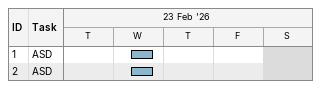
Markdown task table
| ID | Task | Start | Finish |
|---|---|---|---|
| 1 | ASD | 2026-02-25 | 2026-02-25 |
| 2 | ASD | 2026-02-25 | 2026-02-25 |
